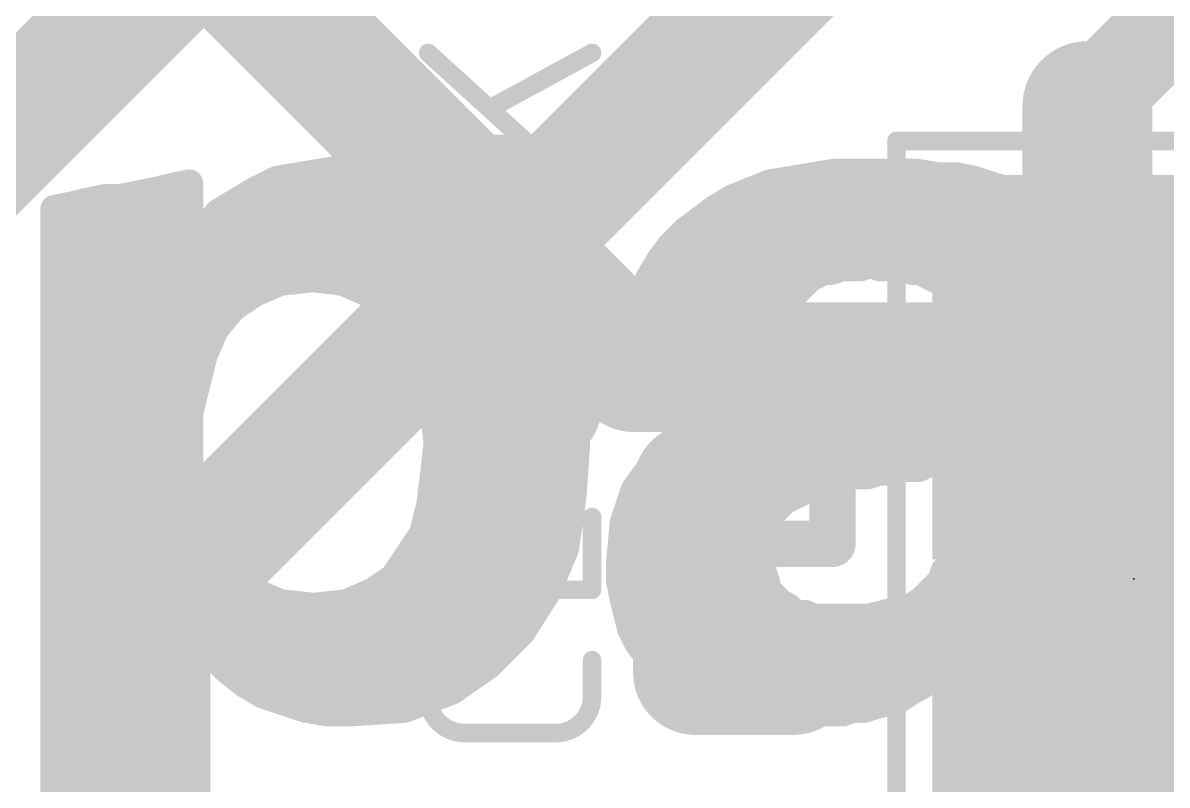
# Model space of a CAD drawing. Extents: x -28.7 to 57.9, y -15.3 to 34.1.
# Drawn here: x 9.885 to 13.02, y 9.646 to 11.734 of the extents above; entities that cross this region are included whole.
import ezdxf

# ---------------------------------------------------------------- set-up
doc = ezdxf.new("R2010")
doc.units = 0
for name, color, linetype in [('1', 12, 'CONTINUOUS'), ('16', 53, 'CONTINUOUS'), ('21', 41, 'CONTINUOUS'), ('24', 53, 'CONTINUOUS'), ('26', 253, 'CONTINUOUS'), ('27', 253, 'CONTINUOUS'), ('30', 253, 'CONTINUOUS'), ('32', 253, 'CONTINUOUS'), ('36', 253, 'CONTINUOUS'), ('40', 132, 'CONTINUOUS'), ('52', 253, 'CONTINUOUS')]:
    doc.layers.add(name, color=color, linetype=linetype)

# ---------------------------------------------------------------- blocks, each defined once
blk = doc.blocks.new('RECT')
blk.add_solid([(-0.5, -0.5), (0.5, -0.5), (-0.5, 0.5), (0.5, 0.5)])

msp = doc.modelspace()

# ---------------------------------------------------------------- linework, layer by layer
at = {"layer": '1'}
for points, const_width in [([(11.5358, 13.1264), (7.62, 9.2106)], 0.3556), ([(10.16, 10.0584), (12.1158, 12.0142)], 0.3556), ([(13.22, 11.9246), (12.8016, 11.5062)], 0.254), ([(12.8016, 11.5062), (12.8016, 3.9116)], 0.3556), ([(10.16, 10.0584), (10.16, 3.81)], 0.3556)]:
    msp.add_lwpolyline(points, dxfattribs=dict(at, const_width=const_width))
for points, const_width in [([(12.8905, 11.5062, 1), (12.7127, 11.5062)], 0.1778), ([(12.7567, 11.5511, 1), (12.8465, 11.4613)], 0.127), ([(10.2489, 10.0584, 1), (10.0711, 10.0584)], 0.1778), ([(10.0971, 10.1213, 1), (10.2229, 9.9955)], 0.1778)]:
    msp.add_lwpolyline(points, format="xyb", dxfattribs=dict(at, const_width=const_width))
at = {"layer": '16', "const_width": 0.3556}
for points in [[(11.5612, 10.7908), (9.144, 13.208)], [(11.5612, 10.7908), (12.9286, 10.7908)], [(12.9286, 10.7908), (14.3256, 10.7908)]]:
    msp.add_lwpolyline(points, dxfattribs=at)
at = {"layer": '16', "const_width": 0.1778}
for points in [[(11.5612, 10.8797, 1), (11.5612, 10.7019)], [(11.4983, 10.7279, 1), (11.6241, 10.8537)], [(12.9286, 10.8797, 1), (12.9286, 10.7019)], [(12.9286, 10.7019, 1), (12.9286, 10.8797)]]:
    msp.add_lwpolyline(points, format="xyb", dxfattribs=at)
at = {"layer": '21', "const_width": 0.0762}
for points in [[(10.581, 11.3044), (10.761, 11.3344)], [(10.761, 11.3344), (10.921, 11.3144)], [(10.921, 11.3144), (11.051, 11.2644)], [(11.931, 11.2944), (12.111, 11.3244)], [(12.111, 11.3244), (12.331, 11.3244)], [(12.331, 11.3244), (12.391, 11.3144)], [(12.391, 11.3144), (12.441, 11.3144)], [(12.441, 11.3144), (12.491, 11.3044)], [(10.251, 11.2744), (10.291, 11.2844)], [(10.291, 11.2844), (10.341, 11.2944)], [(10.341, 11.2944), (10.341, 11.1144)], [(10.521, 11.2744), (10.581, 11.3044)], [(11.831, 11.2544), (11.931, 11.2944)], [(12.491, 11.3044), (12.551, 11.2844)], [(12.551, 11.2844), (12.591, 11.2744)], [(10.061, 11.2444), (10.111, 11.2544)], [(10.111, 11.2544), (10.151, 11.2544)], [(10.151, 11.2544), (10.251, 11.2744)], [(10.2638, 11.2776), (10.341, 11.2776)], [(10.421, 11.2144), (10.521, 11.2744)], [(10.5274, 11.2776), (11.0167, 11.2776)], [(11.051, 11.2644), (11.161, 11.1944)], [(11.781, 11.2244), (11.831, 11.2544)], [(11.889, 11.2776), (12.5782, 11.2776)], [(12.591, 11.2744), (12.641, 11.2544)], [(12.641, 11.2544), (12.681, 11.2344)], [(9.971, 11.2244), (10.021, 11.2344)], [(9.971, 9.3844), (9.971, 11.2244)], [(10.021, 11.2344), (10.061, 11.2444)], [(11.701, 11.1644), (11.781, 11.2244)], [(12.681, 11.2344), (12.721, 11.2044)], [(9.971, 11.2014), (10.341, 11.2014)], [(10.341, 11.1144), (10.421, 11.2144)], [(10.4106, 11.2014), (11.15, 11.2014)], [(11.161, 11.1944), (11.251, 11.1044)], [(11.7503, 11.2014), (12.724, 11.2014)], [(12.721, 11.2044), (12.791, 11.1344)], [(11.661, 11.1244), (11.701, 11.1644)], [(9.971, 11.1252), (10.341, 11.1252)], [(10.3496, 11.1252), (11.2302, 11.1252)], [(11.631, 11.0844), (11.661, 11.1244)], [(11.6618, 11.1252), (12.7947, 11.1252)], [(12.791, 11.1344), (12.811, 11.0844)], [(11.251, 11.1044), (11.321, 10.9844)], [(11.601, 11.0344), (11.631, 11.0844)], [(12.131, 11.0644), (12.101, 11.0544)], [(12.181, 11.0644), (12.131, 11.0644)], [(12.211, 11.0744), (12.181, 11.0644)], [(12.231, 11.0644), (12.211, 11.0744)], [(12.301, 11.0644), (12.231, 11.0644)], [(12.321, 11.0544), (12.301, 11.0644)], [(12.811, 11.0844), (12.831, 11.0444)], [(9.971, 11.049), (11.2833, 11.049)], [(10.681, 11.0344), (10.591, 11.0244)], [(10.761, 11.0244), (10.681, 11.0344)], [(11.581, 10.9744), (11.601, 11.0344)], [(11.6098, 11.049), (12.0702, 11.049)], [(12.041, 11.0344), (11.981, 10.9744)], [(12.081, 11.0544), (12.041, 11.0344)], [(12.101, 11.0544), (12.081, 11.0544)], [(12.341, 11.0544), (12.321, 11.0544)], [(12.401, 11.0244), (12.341, 11.0544)], [(12.3518, 11.049), (12.8287, 11.049)], [(12.831, 11.0444), (12.851, 10.9244)], [(10.591, 11.0244), (10.521, 10.9944)], [(10.831, 10.9944), (10.761, 11.0244)], [(12.431, 10.9944), (12.401, 11.0244)], [(9.971, 10.9728), (10.4886, 10.9728)], [(10.521, 10.9944), (10.461, 10.9544)], [(10.891, 10.9544), (10.831, 10.9944)], [(10.8634, 10.9728), (11.3255, 10.9728)], [(11.321, 10.9844), (11.371, 10.8544)], [(11.571, 10.9244), (11.581, 10.9744)], [(11.5807, 10.9728), (11.9802, 10.9728)], [(11.981, 10.9744), (11.961, 10.9344)], [(12.451, 10.9544), (12.431, 10.9944)], [(12.4418, 10.9728), (12.8429, 10.9728)], [(10.461, 10.9544), (10.411, 10.8944)], [(10.941, 10.8944), (10.891, 10.9544)], [(12.451, 10.9344), (12.451, 10.9544)], [(11.561, 10.8544), (11.571, 10.9244)], [(11.961, 10.9044), (11.951, 10.8844)], [(11.961, 10.9344), (11.961, 10.9044)], [(12.461, 10.9044), (12.451, 10.9344)], [(12.461, 10.8744), (12.461, 10.9044)], [(12.851, 10.9244), (12.851, 10.0244)], [(9.971, 10.8966), (10.4128, 10.8966)], [(10.411, 10.8944), (10.381, 10.8244)], [(10.9392, 10.8966), (11.3548, 10.8966)], [(10.971, 10.8244), (10.941, 10.8944)], [(11.567, 10.8966), (11.9571, 10.8966)], [(11.951, 10.8844), (11.951, 10.8544)], [(12.451, 10.8244), (12.461, 10.8744)], [(12.461, 10.8966), (12.851, 10.8966)], [(11.371, 10.8544), (11.401, 10.7144)], [(11.951, 10.8544), (11.561, 10.8544)], [(9.971, 10.8204), (10.38, 10.8204)], [(10.381, 10.8244), (10.341, 10.6644)], [(11.001, 10.7444), (10.971, 10.8244)], [(10.9725, 10.8204), (11.3783, 10.8204)], [(12.421, 10.7844), (12.451, 10.8244)], [(12.448, 10.8204), (12.851, 10.8204)], [(12.381, 10.7544), (12.421, 10.7844)], [(12.321, 10.7344), (12.381, 10.7544)], [(9.971, 10.7442), (10.361, 10.7442)], [(11.021, 10.5844), (11.001, 10.7444)], [(11.001, 10.7442), (11.3946, 10.7442)], [(12.171, 10.7144), (12.251, 10.7244)], [(12.251, 10.7244), (12.321, 10.7344)], [(12.251, 10.7244), (12.291, 10.5144)], [(12.291, 10.5144), (12.251, 10.7244)], [(12.3504, 10.7442), (12.851, 10.7442)], [(11.401, 10.7144), (11.401, 10.5744)], [(11.911, 10.6744), (11.991, 10.6844)], [(11.991, 10.6844), (12.081, 10.7044)], [(12.071, 10.4744), (11.991, 10.6844)], [(11.991, 10.6844), (12.071, 10.4744)], [(12.081, 10.7044), (12.171, 10.7144)], [(9.971, 10.668), (10.3419, 10.668)], [(10.341, 10.6644), (10.341, 10.4944)], [(11.0106, 10.668), (11.401, 10.668)], [(11.741, 10.6244), (11.821, 10.6544)], [(11.821, 10.6544), (11.911, 10.6744)], [(11.8822, 10.668), (11.9972, 10.668)], [(11.9973, 10.668), (12.2617, 10.668)], [(12.2617, 10.668), (12.851, 10.668)], [(11.671, 10.5844), (11.741, 10.6244)], [(9.971, 10.5918), (10.341, 10.5918)], [(11.0201, 10.5918), (11.401, 10.5918)], [(11.684, 10.5918), (12.0263, 10.5918)], [(12.0263, 10.5918), (12.2763, 10.5918)], [(12.2763, 10.5918), (12.851, 10.5918)], [(11.011, 10.4944), (11.021, 10.5844)], [(11.021, 10.5844), (11.401, 10.5744)], [(11.401, 10.5744), (11.021, 10.5844)], [(11.401, 10.5744), (11.391, 10.4344)], [(11.611, 10.5244), (11.671, 10.5844)], [(12.441, 10.5644), (12.431, 10.5544)], [(12.461, 10.5744), (12.441, 10.5644)], [(12.461, 10.3844), (12.461, 10.5744)], [(12.381, 10.5344), (12.341, 10.5144)], [(12.401, 10.5344), (12.381, 10.5344)], [(12.411, 10.5444), (12.401, 10.5344)], [(12.431, 10.5544), (12.411, 10.5444)], [(9.971, 10.5156), (10.341, 10.5156)], [(11.0134, 10.5156), (11.3968, 10.5156)], [(11.561, 10.4544), (11.611, 10.5244)], [(11.6047, 10.5156), (12.0553, 10.5156)], [(12.0553, 10.5156), (12.2908, 10.5156)], [(12.231, 10.5044), (12.201, 10.4944)], [(12.271, 10.5044), (12.231, 10.5044)], [(12.291, 10.5144), (12.271, 10.5044)], [(12.2908, 10.5156), (12.3434, 10.5156)], [(12.341, 10.5144), (12.291, 10.5144)], [(12.461, 10.5156), (12.851, 10.5156)], [(10.341, 10.4944), (10.381, 10.3344)], [(11.001, 10.4144), (11.011, 10.4944)], [(12.071, 10.4744), (11.971, 10.4244)], [(12.091, 10.4744), (12.071, 10.4744)], [(12.111, 10.4844), (12.091, 10.4744)], [(12.131, 10.4844), (12.111, 10.4844)], [(12.161, 10.4944), (12.131, 10.4844)], [(12.201, 10.4944), (12.161, 10.4944)], [(9.971, 10.4394), (10.3548, 10.4394)], [(11.0041, 10.4394), (11.3914, 10.4394)], [(11.391, 10.4344), (11.371, 10.2944)], [(11.531, 10.3644), (11.561, 10.4544)], [(11.556, 10.4394), (12.001, 10.4394)], [(12.461, 10.4394), (12.851, 10.4394)], [(10.981, 10.3344), (11.001, 10.4144)], [(11.971, 10.4244), (11.931, 10.3844)], [(11.931, 10.3844), (11.911, 10.3444)], [(12.451, 10.3644), (12.461, 10.3844)], [(9.971, 10.3632), (10.3738, 10.3632)], [(10.9882, 10.3632), (11.3808, 10.3632)], [(11.521, 10.2544), (11.531, 10.3644)], [(11.5309, 10.3632), (11.9204, 10.3632)], [(11.911, 10.3444), (11.911, 10.3044)], [(12.451, 10.3344), (12.451, 10.3644)], [(12.451, 10.3632), (12.851, 10.3632)], [(10.381, 10.3344), (10.461, 10.2144)], [(10.901, 10.2144), (10.981, 10.3344)], [(11.321, 10.1744), (10.981, 10.3344)], [(10.981, 10.3344), (11.321, 10.1744)], [(12.441, 10.3144), (12.451, 10.3344)], [(12.441, 10.2844), (12.441, 10.3144)], [(9.971, 10.287), (10.4126, 10.287)], [(10.9494, 10.287), (11.0817, 10.287)], [(11.0817, 10.287), (11.3679, 10.287)], [(11.371, 10.2944), (11.321, 10.1744)], [(11.524, 10.287), (11.9052, 10.287)], [(11.911, 10.3044), (11.901, 10.2744)], [(12.431, 10.2544), (12.441, 10.2844)], [(12.441, 10.287), (12.851, 10.287)], [(11.521, 10.2044), (11.521, 10.2544)], [(11.901, 10.2744), (11.911, 10.2544)], [(11.911, 10.2544), (11.911, 10.2344)], [(12.411, 10.2344), (12.431, 10.2544)], [(10.461, 10.2144), (10.521, 10.1744)], [(10.841, 10.1744), (10.901, 10.2144)], [(11.911, 10.2344), (11.921, 10.2044)], [(12.401, 10.2044), (12.411, 10.2344)], [(9.971, 10.2108), (10.4664, 10.2108)], [(10.8956, 10.2108), (11.2437, 10.2108)], [(11.2437, 10.2108), (11.3362, 10.2108)], [(11.521, 10.2108), (11.9189, 10.2108)], [(11.531, 10.1544), (11.521, 10.2044)], [(11.921, 10.2044), (11.921, 10.1944)], [(11.921, 10.1944), (11.931, 10.1744)], [(12.351, 10.1544), (12.401, 10.2044)], [(12.4031, 10.2108), (12.851, 10.2108)], [(10.521, 10.1744), (10.591, 10.1444)], [(10.771, 10.1444), (10.841, 10.1744)], [(11.321, 10.1744), (11.251, 10.0644)], [(11.551, 10.0744), (11.531, 10.1544)], [(11.931, 10.1744), (11.961, 10.1444)], [(12.321, 10.1344), (12.351, 10.1544)], [(9.971, 10.1346), (10.6792, 10.1346)], [(10.591, 10.1444), (10.681, 10.1344)], [(10.681, 10.1344), (10.771, 10.1444)], [(10.6828, 10.1346), (11.2957, 10.1346)], [(11.5359, 10.1346), (11.9806, 10.1346)], [(11.961, 10.1444), (11.981, 10.1344)], [(11.981, 10.1344), (11.991, 10.1244)], [(11.991, 10.1244), (12.011, 10.1144)], [(12.201, 10.1044), (12.321, 10.1344)], [(12.3213, 10.1346), (12.851, 10.1346)], [(12.011, 10.1144), (12.031, 10.1144)], [(12.031, 10.1144), (12.051, 10.1044)], [(12.051, 10.1044), (12.201, 10.1044)], [(9.971, 10.0584), (11.245, 10.0584)], [(11.251, 10.0644), (11.161, 9.9744)], [(11.571, 10.0344), (11.551, 10.0744)], [(11.559, 10.0584), (12.851, 10.0584)], [(10.401, 10.0044), (10.361, 10.0544)], [(10.361, 10.0544), (10.361, 9.0344)], [(11.601, 9.9944), (11.571, 10.0344)], [(10.441, 9.9644), (10.401, 10.0044)], [(11.661, 9.9344), (11.601, 9.9944)], [(12.451, 9.9944), (12.431, 9.9644)], [(12.471, 10.0144), (12.451, 9.9944)], [(12.471, 9.9944), (12.471, 10.0144)], [(12.481, 9.9844), (12.471, 9.9944)], [(12.851, 10.0244), (12.861, 10.0044)], [(12.861, 10.0044), (12.861, 9.9644)], [(9.971, 9.9822), (10.361, 9.9822)], [(10.4232, 9.9822), (11.1688, 9.9822)], [(10.491, 9.9244), (10.441, 9.9644)], [(11.161, 9.9744), (11.061, 9.9044)], [(11.6132, 9.9822), (12.4429, 9.9822)], [(12.431, 9.9644), (12.401, 9.9444)], [(12.481, 9.9244), (12.481, 9.9844)], [(12.481, 9.9822), (12.861, 9.9822)], [(12.861, 9.9644), (12.871, 9.9444)], [(11.691, 9.9144), (11.661, 9.9344)], [(12.371, 9.9344), (12.341, 9.9144)], [(12.401, 9.9444), (12.371, 9.9344)], [(12.871, 9.9444), (12.871, 9.9344)], [(12.871, 9.9344), (12.881, 9.9144)], [(9.971, 9.906), (10.361, 9.906)], [(10.541, 9.8944), (10.491, 9.9244)], [(10.5217, 9.906), (11.0633, 9.906)], [(11.061, 9.9044), (10.931, 9.8544)], [(11.771, 9.8744), (11.691, 9.9144)], [(11.7078, 9.906), (12.3242, 9.906)], [(12.321, 9.9044), (12.291, 9.8844)], [(12.341, 9.9144), (12.321, 9.9044)], [(12.491, 9.9144), (12.481, 9.9244)], [(12.491, 9.9044), (12.491, 9.9144)], [(12.491, 9.906), (12.881, 9.906)], [(12.501, 9.8944), (12.491, 9.9044)], [(12.881, 9.9144), (12.881, 9.9044)], [(12.881, 9.9044), (12.891, 9.8844)], [(10.661, 9.8544), (10.541, 9.8944)], [(11.811, 9.8644), (11.771, 9.8744)], [(12.261, 9.8744), (12.221, 9.8644)], [(12.291, 9.8844), (12.261, 9.8744)], [(12.501, 9.8744), (12.501, 9.8944)], [(12.891, 9.8744), (12.501, 9.8744)], [(12.891, 9.8844), (12.891, 9.8744)], [(10.721, 9.8444), (10.661, 9.8544)], [(10.781, 9.8444), (10.721, 9.8444)], [(10.931, 9.8544), (10.781, 9.8444)], [(11.851, 9.8444), (11.811, 9.8644)], [(11.901, 9.8444), (11.851, 9.8444)], [(11.951, 9.8344), (11.901, 9.8444)], [(12.061, 9.8444), (12.031, 9.8344)], [(12.131, 9.8444), (12.061, 9.8444)], [(12.161, 9.8544), (12.131, 9.8444)], [(12.191, 9.8544), (12.161, 9.8544)], [(12.221, 9.8644), (12.191, 9.8544)], [(9.971, 9.8298), (10.361, 9.8298)], [(12.031, 9.8344), (11.951, 9.8344)], [(9.971, 9.7536), (10.361, 9.7536)], [(9.971, 9.6774), (10.361, 9.6774)]]:
    msp.add_lwpolyline(points, dxfattribs=at)
at = {"layer": '21', "const_width": 0.0381}
for points in [[(10.7634, 11.3533, 1), (10.7586, 11.3155)], [(10.7641, 11.3156, 1), (10.7579, 11.3532)], [(10.9278, 11.3322, 1), (10.9142, 11.2966)], [(10.9186, 11.2955, 1), (10.9234, 11.3333)], [(12.111, 11.3435, 1), (12.111, 11.3054)], [(12.1141, 11.3056, 1), (12.1079, 11.3432)], [(12.3341, 11.3432, 1), (12.3279, 11.3056)], [(12.331, 11.3054, 1), (12.331, 11.3435)], [(12.391, 11.3335, 1), (12.391, 11.2954)], [(12.3879, 11.2956, 1), (12.3941, 11.3332)], [(12.4447, 11.3331, 1), (12.4373, 11.2957)], [(12.441, 11.2954, 1), (12.441, 11.3335)], [(10.2873, 11.3031, 1), (10.2947, 11.2657)], [(10.2956, 11.2659, 1), (10.2864, 11.3029)], [(10.3601, 11.2944, 1), (10.322, 11.2944)], [(10.3447, 11.2757, 1), (10.3373, 11.3131)], [(10.5779, 11.3232, 1), (10.5841, 11.2856)], [(10.5895, 11.2874, 1), (10.5725, 11.3214)], [(11.9279, 11.3132, 1), (11.9341, 11.2756)], [(11.9381, 11.2767, 1), (11.9239, 11.3121)], [(12.497, 11.3225, 1), (12.485, 11.2863)], [(12.4873, 11.2857, 1), (12.4947, 11.3231)], [(12.5556, 11.3029, 1), (12.5464, 11.2659)], [(12.545, 11.2663, 1), (12.557, 11.3025)], [(10.111, 11.2735, 1), (10.111, 11.2354)], [(10.1147, 11.2357, 1), (10.1073, 11.2731)], [(10.1473, 11.2731, 1), (10.1547, 11.2357)], [(10.151, 11.2354, 1), (10.151, 11.2735)], [(10.2464, 11.2929, 1), (10.2556, 11.2559)], [(10.2638, 11.2967, 1), (10.2638, 11.2586)], [(10.2547, 11.2557, 1), (10.2473, 11.2931)], [(10.341, 11.2586, 1), (10.341, 11.2967)], [(10.5125, 11.2914, 1), (10.5295, 11.2574)], [(10.5274, 11.2967, 1), (10.5274, 11.2586)], [(10.5308, 11.2581, 1), (10.5112, 11.2907)], [(11.0167, 11.2586, 1), (11.0167, 11.2967)], [(11.0612, 11.2805, 1), (11.0408, 11.2483)], [(11.0442, 11.2466, 1), (11.0578, 11.2822)], [(11.8239, 11.2721, 1), (11.8381, 11.2367)], [(11.8408, 11.2381, 1), (11.8212, 11.2707)], [(11.889, 11.2967, 1), (11.889, 11.2586)], [(12.5981, 11.2921, 1), (12.5839, 11.2567)], [(12.5782, 11.2586, 1), (12.5782, 11.2967)], [(12.5864, 11.2559, 1), (12.5956, 11.2929)], [(12.6495, 11.2714, 1), (12.6325, 11.2374)], [(12.6339, 11.2367, 1), (12.6481, 11.2721)], [(9.9901, 11.2244, 1), (9.952, 11.2244)], [(9.9673, 11.2431, 1), (9.9747, 11.2057)], [(10.0164, 11.2529, 1), (10.0256, 11.2159)], [(10.0247, 11.2157, 1), (10.0173, 11.2531)], [(10.0573, 11.2631, 1), (10.0647, 11.2257)], [(10.0656, 11.2259, 1), (10.0564, 11.2629)], [(11.7712, 11.2407, 1), (11.7908, 11.2081)], [(11.7924, 11.2092, 1), (11.7696, 11.2396)], [(12.6924, 11.2496, 1), (12.6696, 11.2192)], [(12.6725, 11.2174, 1), (12.6895, 11.2514)], [(9.971, 11.2205, 1), (9.971, 11.1824)], [(10.341, 11.1824, 1), (10.341, 11.2205)], [(10.4106, 11.2205, 1), (10.4106, 11.1824)], [(10.4112, 11.2307, 1), (10.4308, 11.1981)], [(10.4359, 11.2025, 1), (10.4061, 11.2263)], [(11.1745, 11.2079, 1), (11.1475, 11.1809)], [(11.15, 11.1824, 1), (11.15, 11.2205)], [(11.1508, 11.1783, 1), (11.1712, 11.2105)], [(11.7503, 11.2205, 1), (11.7503, 11.1824)], [(12.7345, 11.2179, 1), (12.7075, 11.1909)], [(12.7096, 11.1892, 1), (12.7324, 11.2196)], [(12.724, 11.1824, 1), (12.724, 11.2205)], [(11.6896, 11.1796, 1), (11.7124, 11.1492)], [(11.7145, 11.1509, 1), (11.6875, 11.1779)], [(9.971, 11.1443, 1), (9.971, 11.1062)], [(10.3496, 11.1443, 1), (10.3496, 11.1062)], [(10.341, 11.1062, 1), (10.341, 11.1443)], [(11.2302, 11.1062, 1), (11.2302, 11.1443)], [(11.6618, 11.1443, 1), (11.6618, 11.1062)], [(11.6762, 11.113, 1), (11.6458, 11.1358)], [(12.8087, 11.1415, 1), (12.7733, 11.1273)], [(12.7775, 11.1209, 1), (12.8045, 11.1479)], [(12.7947, 11.1062, 1), (12.7947, 11.1443)], [(10.3261, 11.1263, 1), (10.3559, 11.1025)], [(10.322, 11.1144, 1), (10.3601, 11.1144)], [(11.2675, 11.114, 1), (11.2345, 11.0948)], [(11.2375, 11.0909, 1), (11.2645, 11.1179)], [(11.6475, 11.1379, 1), (11.6745, 11.1109)], [(11.6158, 11.0958, 1), (11.6462, 11.073)], [(11.6473, 11.0746, 1), (11.6147, 11.0942)], [(12.131, 11.0835, 1), (12.131, 11.0454)], [(12.137, 11.0463, 1), (12.125, 11.0825)], [(12.175, 11.0825, 1), (12.187, 11.0463)], [(12.181, 11.0454, 1), (12.181, 11.0835)], [(12.2195, 11.0914, 1), (12.2025, 11.0574)], [(12.217, 11.0563, 1), (12.205, 11.0925)], [(12.231, 11.0835, 1), (12.231, 11.0454)], [(12.2225, 11.0474, 1), (12.2395, 11.0814)], [(12.3095, 11.0814, 1), (12.2925, 11.0474)], [(12.301, 11.0454, 1), (12.301, 11.0835)], [(12.828, 11.0929, 1), (12.794, 11.0759)], [(12.7933, 11.0773, 1), (12.8287, 11.0915)], [(9.971, 11.0681, 1), (9.971, 11.03)], [(10.6834, 11.0533, 1), (10.6786, 11.0155)], [(10.6831, 11.0155, 1), (10.6789, 11.0533)], [(11.2833, 11.03, 1), (11.2833, 11.0681)], [(11.6191, 11.0284, 1), (11.5829, 11.0404)], [(11.6098, 11.0681, 1), (11.6098, 11.03)], [(12.0325, 11.0514, 1), (12.0495, 11.0174)], [(12.0545, 11.0209, 1), (12.0275, 11.0479)], [(12.081, 11.0735, 1), (12.081, 11.0354)], [(12.0702, 11.03, 1), (12.0702, 11.0681)], [(12.0895, 11.0374, 1), (12.0725, 11.0714)], [(12.095, 11.0725, 1), (12.107, 11.0363)], [(12.101, 11.0354, 1), (12.101, 11.0735)], [(12.321, 11.0735, 1), (12.321, 11.0354)], [(12.3125, 11.0374, 1), (12.3295, 11.0714)], [(12.3495, 11.0714, 1), (12.3325, 11.0374)], [(12.3518, 11.0681, 1), (12.3518, 11.03)], [(12.341, 11.0354, 1), (12.341, 11.0735)], [(12.8498, 11.0475, 1), (12.8122, 11.0413)], [(12.814, 11.0359, 1), (12.848, 11.0529)], [(12.8287, 11.03, 1), (12.8287, 11.0681)], [(10.5889, 11.0433, 1), (10.5931, 11.0055)], [(10.5985, 11.0069, 1), (10.5835, 11.0419)], [(10.7685, 11.0419, 1), (10.7535, 11.0069)], [(10.7586, 11.0055, 1), (10.7634, 11.0433)], [(11.5847, 11.0442, 1), (11.6173, 11.0246)], [(12.4145, 11.0379, 1), (12.3875, 11.0109)], [(12.3925, 11.0074, 1), (12.4095, 11.0414)], [(9.971, 10.9919, 1), (9.971, 10.9538)], [(10.4886, 10.9538, 1), (10.4886, 10.9919)], [(10.5135, 11.0119, 1), (10.5285, 10.9769)], [(10.5316, 10.9785, 1), (10.5104, 11.0103)], [(10.8416, 11.0103, 1), (10.8204, 10.9785)], [(10.8235, 10.9769, 1), (10.8385, 11.0119)], [(10.8634, 10.9919, 1), (10.8634, 10.9538)], [(11.3388, 10.9912, 1), (11.3032, 10.9776)], [(11.3045, 10.9748, 1), (11.3375, 10.994)], [(11.3255, 10.9538, 1), (11.3255, 10.9919)], [(11.5807, 10.9919, 1), (11.5807, 10.9538)], [(11.5997, 10.9707, 1), (11.5623, 10.9781)], [(11.9675, 10.9879, 1), (11.9945, 10.9609)], [(11.998, 10.9659, 1), (11.964, 10.9829)], [(11.9802, 10.9538, 1), (11.9802, 10.9919)], [(12.448, 11.0029, 1), (12.414, 10.9859)], [(12.4175, 10.9809, 1), (12.4445, 11.0079)], [(12.4418, 10.9919, 1), (12.4418, 10.9538)], [(12.8429, 10.9538, 1), (12.8429, 10.9919)], [(10.4504, 10.9703, 1), (10.4716, 10.9385)], [(10.4756, 10.9422, 1), (10.4464, 10.9666)], [(10.9056, 10.9666, 1), (10.8764, 10.9422)], [(10.8804, 10.9385, 1), (10.9016, 10.9703)], [(11.5629, 10.9804, 1), (11.5991, 10.9684)], [(12.4701, 10.9544, 1), (12.432, 10.9544)], [(12.434, 10.9459, 1), (12.468, 10.9629)], [(11.5523, 10.9281, 1), (11.5897, 10.9207)], [(11.5899, 10.9217, 1), (11.5521, 10.9271)], [(11.944, 10.9429, 1), (11.978, 10.9259)], [(11.9801, 10.9344, 1), (11.942, 10.9344)], [(11.978, 10.8959, 1), (11.944, 10.9129)], [(12.4691, 10.9404, 1), (12.4329, 10.9284)], [(12.432, 10.9344, 1), (12.4701, 10.9344)], [(12.4801, 10.9044, 1), (12.442, 10.9044)], [(12.8701, 10.9244, 1), (12.832, 10.9244)], [(12.8322, 10.9213, 1), (12.8698, 10.9275)], [(9.971, 10.9157, 1), (9.971, 10.8776)], [(10.3964, 10.9066, 1), (10.4256, 10.8822)], [(10.4285, 10.8869, 1), (10.3935, 10.9019)], [(10.4128, 10.8776, 1), (10.4128, 10.9157)], [(10.9392, 10.9157, 1), (10.9392, 10.8776)], [(10.9585, 10.9019, 1), (10.9235, 10.8869)], [(10.9264, 10.8822, 1), (10.9556, 10.9066)], [(11.3548, 10.8776, 1), (11.3548, 10.9157)], [(11.567, 10.9157, 1), (11.567, 10.8776)], [(11.934, 10.8929, 1), (11.968, 10.8759)], [(11.9701, 10.8844, 1), (11.932, 10.8844)], [(11.942, 10.9044, 1), (11.9801, 10.9044)], [(11.9571, 10.8776, 1), (11.9571, 10.9157)], [(12.461, 10.9157, 1), (12.461, 10.8776)], [(12.4797, 10.8707, 1), (12.4423, 10.8781)], [(12.4429, 10.8984, 1), (12.4791, 10.9104)], [(12.851, 10.8776, 1), (12.851, 10.9157)], [(11.3896, 10.8584, 1), (11.3524, 10.8504)], [(11.3532, 10.8476, 1), (11.3888, 10.8612)], [(11.561, 10.8735, 1), (11.561, 10.8354)], [(11.951, 10.8354, 1), (11.951, 10.8735)], [(12.442, 10.8744, 1), (12.4801, 10.8744)], [(9.971, 10.8395, 1), (9.971, 10.8014)], [(10.3635, 10.8319, 1), (10.3985, 10.8169)], [(10.3995, 10.8198, 1), (10.3625, 10.829)], [(10.38, 10.8014, 1), (10.38, 10.8395)], [(10.9888, 10.8311, 1), (10.9532, 10.8177)], [(10.9725, 10.8395, 1), (10.9725, 10.8014)], [(10.9535, 10.8169, 1), (10.9885, 10.8319)], [(11.3783, 10.8014, 1), (11.3783, 10.8395)], [(11.5421, 10.8571, 1), (11.5799, 10.8517)], [(11.932, 10.8544, 1), (11.9701, 10.8544)], [(12.448, 10.8395, 1), (12.448, 10.8014)], [(12.4662, 10.813, 1), (12.4358, 10.8358)], [(12.851, 10.8014, 1), (12.851, 10.8395)], [(12.4324, 10.7692, 1), (12.4096, 10.7996)], [(12.4323, 10.8281, 1), (12.4697, 10.8207)], [(12.3696, 10.7696, 1), (12.3924, 10.7392)], [(12.387, 10.7363, 1), (12.375, 10.7725)], [(12.4058, 10.7958, 1), (12.4362, 10.773)], [(9.971, 10.7633, 1), (9.971, 10.7252)], [(10.361, 10.7252, 1), (10.361, 10.7633)], [(11.0199, 10.7468, 1), (10.9821, 10.742)], [(11.001, 10.7633, 1), (11.001, 10.7252)], [(10.9832, 10.7377, 1), (11.0188, 10.7511)], [(11.3946, 10.7252, 1), (11.3946, 10.7633)], [(12.2697, 10.728, 1), (12.2323, 10.7208)], [(12.2697, 10.728, 1), (12.2323, 10.7208)], [(12.2483, 10.7433, 1), (12.2537, 10.7055)], [(12.2534, 10.7055, 1), (12.2486, 10.7433)], [(12.315, 10.7525, 1), (12.327, 10.7163)], [(12.3237, 10.7155, 1), (12.3183, 10.7533)], [(12.3504, 10.7633, 1), (12.3504, 10.7252)], [(12.851, 10.7252, 1), (12.851, 10.7633)], [(11.42, 10.7144, 1), (11.3819, 10.7144)], [(11.3824, 10.7104, 1), (11.4196, 10.7184)], [(12.0088, 10.6912, 1), (11.9732, 10.6776)], [(12.0088, 10.6912, 1), (11.9732, 10.6776)], [(11.9934, 10.6655, 1), (11.9886, 10.7033)], [(12.0789, 10.7233, 1), (12.0831, 10.6855)], [(12.0851, 10.6858, 1), (12.0769, 10.723)], [(12.1686, 10.7333, 1), (12.1734, 10.6955)], [(12.1731, 10.6955, 1), (12.1689, 10.7333)], [(9.971, 10.6871, 1), (9.971, 10.649)], [(10.3601, 10.6644, 1), (10.322, 10.6644)], [(10.3419, 10.649, 1), (10.3419, 10.6871)], [(11.0106, 10.6871, 1), (11.0106, 10.649)], [(11.401, 10.649, 1), (11.401, 10.6871)], [(11.8169, 10.673, 1), (11.8251, 10.6358)], [(11.8277, 10.6366, 1), (11.8143, 10.6722)], [(11.8822, 10.6871, 1), (11.8822, 10.649)], [(11.9086, 10.6933, 1), (11.9134, 10.6555)], [(11.9151, 10.6558, 1), (11.9069, 10.693)], [(11.9869, 10.703, 1), (11.9951, 10.6658)], [(11.9973, 10.6871, 1), (11.9973, 10.649)], [(11.9972, 10.649, 1), (11.9972, 10.6871)], [(12.2617, 10.6871, 1), (12.2617, 10.649)], [(12.2617, 10.649, 1), (12.2617, 10.6871)], [(12.851, 10.649, 1), (12.851, 10.6871)], [(10.3225, 10.669, 1), (10.3595, 10.6598)], [(11.7343, 10.6422, 1), (11.7477, 10.6066)], [(11.7505, 10.6079, 1), (11.7315, 10.6409)], [(9.971, 10.6109, 1), (9.971, 10.5728)], [(10.341, 10.5728, 1), (10.341, 10.6109)], [(11.0201, 10.6109, 1), (11.0201, 10.5728)], [(11.401, 10.5728, 1), (11.401, 10.6109)], [(11.684, 10.6109, 1), (11.684, 10.5728)], [(12.0263, 10.6109, 1), (12.0263, 10.5728)], [(12.0263, 10.5728, 1), (12.0263, 10.6109)], [(12.2763, 10.6109, 1), (12.2763, 10.5728)], [(12.2763, 10.5728, 1), (12.2763, 10.6109)], [(12.851, 10.5728, 1), (12.851, 10.6109)], [(11.0215, 10.6034, 1), (11.0205, 10.5654)], [(11.0215, 10.6034, 1), (11.0205, 10.5654)], [(11.0399, 10.5823, 1), (11.0021, 10.5865)], [(11.0021, 10.582, 1), (11.0399, 10.5868)], [(11.42, 10.573, 1), (11.382, 10.5758)], [(11.4005, 10.5554, 1), (11.4015, 10.5934)], [(11.4005, 10.5554, 1), (11.4015, 10.5934)], [(11.6615, 10.6009, 1), (11.6805, 10.5679)], [(11.6845, 10.5709, 1), (11.6575, 10.5979)], [(12.4325, 10.5814, 1), (12.4495, 10.5474)], [(12.4545, 10.5509, 1), (12.4275, 10.5779)], [(12.4801, 10.5744, 1), (12.442, 10.5744)], [(12.4695, 10.5574, 1), (12.4525, 10.5914)], [(11.3819, 10.5744, 1), (11.42, 10.5744)], [(12.381, 10.5534, 1), (12.381, 10.5153)], [(12.3895, 10.5174, 1), (12.3725, 10.5514)], [(12.3875, 10.5479, 1), (12.4145, 10.5209)], [(12.4025, 10.5614, 1), (12.4195, 10.5274)], [(12.4245, 10.5309, 1), (12.3975, 10.5579)], [(12.401, 10.5153, 1), (12.401, 10.5534)], [(12.4175, 10.5679, 1), (12.4445, 10.5409)], [(12.4395, 10.5374, 1), (12.4225, 10.5714)], [(9.971, 10.5347, 1), (9.971, 10.4966)], [(10.341, 10.4966, 1), (10.341, 10.5347)], [(11.0134, 10.5347, 1), (11.0134, 10.4966)], [(11.3968, 10.4966, 1), (11.3968, 10.5347)], [(11.6047, 10.5347, 1), (11.6047, 10.4966)], [(11.5975, 10.5379, 1), (11.6245, 10.5109)], [(11.6265, 10.5133, 1), (11.5955, 10.5355)], [(12.0553, 10.5347, 1), (12.0553, 10.4966)], [(12.0553, 10.4966, 1), (12.0553, 10.5347)], [(12.231, 10.5235, 1), (12.231, 10.4854)], [(12.237, 10.4863, 1), (12.225, 10.5225)], [(12.2625, 10.5214, 1), (12.2795, 10.4874)], [(12.271, 10.4854, 1), (12.271, 10.5235)], [(12.2908, 10.5347, 1), (12.2908, 10.4966)], [(12.291, 10.5335, 1), (12.291, 10.4954)], [(12.2723, 10.5108, 1), (12.3097, 10.518)], [(12.2723, 10.5108, 1), (12.3097, 10.518)], [(12.2995, 10.4974, 1), (12.2825, 10.5314)], [(12.2908, 10.4966, 1), (12.2908, 10.5347)], [(12.3325, 10.5314, 1), (12.3495, 10.4974)], [(12.341, 10.4954, 1), (12.341, 10.5335)], [(12.3434, 10.4966, 1), (12.3434, 10.5347)], [(12.461, 10.5347, 1), (12.461, 10.4966)], [(12.851, 10.4966, 1), (12.851, 10.5347)], [(10.3595, 10.499, 1), (10.3225, 10.4898)], [(10.322, 10.4944, 1), (10.3601, 10.4944)], [(10.9921, 10.4965, 1), (11.0299, 10.4923)], [(11.0299, 10.492, 1), (10.9921, 10.4968)], [(12.071, 10.4935, 1), (12.071, 10.4554)], [(12.0795, 10.4574, 1), (12.0625, 10.4914)], [(12.0825, 10.4914, 1), (12.0995, 10.4574)], [(12.091, 10.4554, 1), (12.091, 10.4935)], [(12.111, 10.5035, 1), (12.111, 10.4654)], [(12.1195, 10.4674, 1), (12.1025, 10.5014)], [(12.125, 10.5025, 1), (12.137, 10.4663)], [(12.131, 10.4654, 1), (12.131, 10.5035)], [(12.161, 10.5135, 1), (12.161, 10.4754)], [(12.167, 10.4763, 1), (12.155, 10.5125)], [(12.195, 10.5125, 1), (12.207, 10.4763)], [(12.201, 10.4754, 1), (12.201, 10.5135)], [(9.971, 10.4585, 1), (9.971, 10.4204)], [(10.3548, 10.4204, 1), (10.3548, 10.4585)], [(11.0041, 10.4585, 1), (11.0041, 10.4204)], [(11.4099, 10.4317, 1), (11.3721, 10.4371)], [(11.3914, 10.4204, 1), (11.3914, 10.4585)], [(11.556, 10.4585, 1), (11.556, 10.4204)], [(11.5455, 10.4655, 1), (11.5765, 10.4433)], [(11.5791, 10.4484, 1), (11.5429, 10.4604)], [(12.001, 10.4204, 1), (12.001, 10.4585)], [(12.0532, 10.4676, 1), (12.0888, 10.4812)], [(12.0532, 10.4676, 1), (12.0888, 10.4812)], [(12.461, 10.4585, 1), (12.461, 10.4204)], [(12.851, 10.4204, 1), (12.851, 10.4585)], [(11.0195, 10.4098, 1), (10.9825, 10.419)], [(11.372, 10.4358, 1), (11.41, 10.433)], [(11.9625, 10.4414, 1), (11.9795, 10.4074)], [(11.9845, 10.4109, 1), (11.9575, 10.4379)], [(10.9821, 10.4168, 1), (11.0199, 10.412)], [(11.9175, 10.3979, 1), (11.9445, 10.3709)], [(11.948, 10.3759, 1), (11.914, 10.3929)], [(12.478, 10.3759, 1), (12.444, 10.3929)], [(9.971, 10.3823, 1), (9.971, 10.3442)], [(10.3738, 10.3442, 1), (10.3738, 10.3823)], [(10.9882, 10.3823, 1), (10.9882, 10.3442)], [(11.3808, 10.3442, 1), (11.3808, 10.3823)], [(11.5309, 10.3823, 1), (11.5309, 10.3442)], [(11.5129, 10.3704, 1), (11.5491, 10.3584)], [(11.55, 10.3627, 1), (11.512, 10.3661)], [(11.9301, 10.3444, 1), (11.892, 10.3444)], [(11.9204, 10.3442, 1), (11.9204, 10.3823)], [(12.451, 10.3823, 1), (12.451, 10.3442)], [(12.434, 10.3729, 1), (12.468, 10.3559)], [(12.4701, 10.3644, 1), (12.432, 10.3644)], [(12.442, 10.3844, 1), (12.4801, 10.3844)], [(12.851, 10.3442, 1), (12.851, 10.3823)], [(10.3969, 10.345, 1), (10.3651, 10.3238)], [(10.3625, 10.3298, 1), (10.3995, 10.339)], [(10.9891, 10.3516, 1), (10.9729, 10.3172)], [(10.9891, 10.3516, 1), (10.9729, 10.3172)], [(10.9625, 10.339, 1), (10.9995, 10.3298)], [(10.9969, 10.3238, 1), (10.9651, 10.345)], [(11.894, 10.3529, 1), (11.928, 10.3359)], [(12.4601, 10.3144, 1), (12.422, 10.3144)], [(12.432, 10.3344, 1), (12.4701, 10.3344)], [(12.468, 10.3259, 1), (12.434, 10.3429)], [(9.971, 10.3061, 1), (9.971, 10.268)], [(10.4126, 10.268, 1), (10.4126, 10.3061)], [(10.9494, 10.3061, 1), (10.9494, 10.268)], [(11.0817, 10.3061, 1), (11.0817, 10.268)], [(11.0817, 10.268, 1), (11.0817, 10.3061)], [(11.3521, 10.2971, 1), (11.3899, 10.2917)], [(11.3886, 10.2871, 1), (11.3534, 10.3017)], [(11.3679, 10.268, 1), (11.3679, 10.3061)], [(11.524, 10.3061, 1), (11.524, 10.268)], [(11.892, 10.3044, 1), (11.9301, 10.3044)], [(11.9291, 10.2984, 1), (11.8929, 10.3104)], [(11.9052, 10.268, 1), (11.9052, 10.3061)], [(12.424, 10.3229, 1), (12.458, 10.3059)], [(12.441, 10.3061, 1), (12.441, 10.268)], [(12.4591, 10.2784, 1), (12.4229, 10.2904)], [(12.851, 10.268, 1), (12.851, 10.3061)], [(11.5401, 10.2544, 1), (11.502, 10.2544)], [(11.918, 10.2829, 1), (11.884, 10.2659)], [(11.8829, 10.2804, 1), (11.9191, 10.2684)], [(11.9301, 10.2544, 1), (11.892, 10.2544)], [(12.4445, 10.2409, 1), (12.4175, 10.2679)], [(12.422, 10.2844, 1), (12.4601, 10.2844)], [(10.4716, 10.2303, 1), (10.4504, 10.1985)], [(10.9116, 10.1985, 1), (10.8904, 10.2303)], [(11.502, 10.2561, 1), (11.54, 10.2527)], [(11.9291, 10.2404, 1), (11.8929, 10.2284)], [(11.892, 10.2344, 1), (11.9301, 10.2344)], [(11.894, 10.2459, 1), (11.928, 10.2629)], [(12.3975, 10.2479, 1), (12.4245, 10.2209)], [(12.4291, 10.2284, 1), (12.3929, 10.2404)], [(12.4129, 10.2604, 1), (12.4491, 10.2484)], [(9.971, 10.2299, 1), (9.971, 10.1918)], [(10.4451, 10.2038, 1), (10.4769, 10.225)], [(10.4664, 10.1918, 1), (10.4664, 10.2299)], [(10.8956, 10.2299, 1), (10.8956, 10.1918)], [(10.8851, 10.225, 1), (10.9169, 10.2038)], [(11.2437, 10.2299, 1), (11.2437, 10.1918)], [(11.2437, 10.1918, 1), (11.2437, 10.2299)], [(11.3362, 10.1918, 1), (11.3362, 10.2299)], [(11.521, 10.2299, 1), (11.521, 10.1918)], [(11.5397, 10.2081, 1), (11.5023, 10.2007)], [(11.502, 10.2044, 1), (11.5401, 10.2044)], [(11.9401, 10.2044, 1), (11.902, 10.2044)], [(11.938, 10.2029, 1), (11.904, 10.1859)], [(11.9029, 10.1984, 1), (11.9391, 10.2104)], [(11.9189, 10.1918, 1), (11.9189, 10.2299)], [(12.3829, 10.2104, 1), (12.4191, 10.1984)], [(12.4031, 10.2299, 1), (12.4031, 10.1918)], [(12.4145, 10.1909, 1), (12.3875, 10.2179)], [(12.851, 10.1918, 1), (12.851, 10.2299)], [(10.5285, 10.1919, 1), (10.5135, 10.1569)], [(10.5104, 10.1585, 1), (10.5316, 10.1903)], [(10.8304, 10.1903, 1), (10.8516, 10.1585)], [(10.8485, 10.1569, 1), (10.8335, 10.1919)], [(11.3034, 10.1817, 1), (11.3386, 10.1671)], [(11.3371, 10.1642, 1), (11.3049, 10.1846)], [(11.3129, 10.1572, 1), (11.3291, 10.1916)], [(11.3129, 10.1572, 1), (11.3291, 10.1916)], [(11.5495, 10.159, 1), (11.5125, 10.1498)], [(11.902, 10.1944, 1), (11.9401, 10.1944)], [(11.9445, 10.1879, 1), (11.9175, 10.1609)], [(11.914, 10.1659, 1), (11.948, 10.1829)], [(12.3616, 10.1385, 1), (12.3404, 10.1703)], [(9.971, 10.1537, 1), (9.971, 10.1156)], [(10.5931, 10.1633, 1), (10.5889, 10.1255)], [(10.5835, 10.1269, 1), (10.5985, 10.1619)], [(10.6789, 10.1533, 1), (10.6831, 10.1155)], [(10.6828, 10.1537, 1), (10.6828, 10.1156)], [(10.6789, 10.1155, 1), (10.6831, 10.1533)], [(10.6792, 10.1156, 1), (10.6792, 10.1537)], [(10.7635, 10.1619, 1), (10.7785, 10.1269)], [(10.7731, 10.1255, 1), (10.7689, 10.1633)], [(11.2957, 10.1156, 1), (11.2957, 10.1537)], [(11.5123, 10.1507, 1), (11.5497, 10.1581)], [(11.5359, 10.1537, 1), (11.5359, 10.1156)], [(11.9695, 10.1614, 1), (11.9525, 10.1274)], [(11.9475, 10.1309, 1), (11.9745, 10.1579)], [(11.9945, 10.1479, 1), (11.9675, 10.1209)], [(11.9995, 10.1414, 1), (11.9825, 10.1074)], [(11.9725, 10.1174, 1), (11.9895, 10.1514)], [(11.9806, 10.1156, 1), (11.9806, 10.1537)], [(12.3104, 10.1503, 1), (12.3316, 10.1185)], [(12.3213, 10.1537, 1), (12.3213, 10.1156)], [(12.3256, 10.1159, 1), (12.3164, 10.1529)], [(12.3375, 10.1679, 1), (12.3645, 10.1409)], [(12.851, 10.1156, 1), (12.851, 10.1537)], [(11.9775, 10.1109, 1), (12.0045, 10.1379)], [(12.011, 10.1334, 1), (12.011, 10.0953)], [(12.0025, 10.0974, 1), (12.0195, 10.1314)], [(12.0395, 10.1314, 1), (12.0225, 10.0974)], [(12.031, 10.0953, 1), (12.031, 10.1334)], [(12.051, 10.1235, 1), (12.051, 10.0854)], [(12.0425, 10.0874, 1), (12.0595, 10.1214)], [(12.1964, 10.1229, 1), (12.2056, 10.0859)], [(12.201, 10.0854, 1), (12.201, 10.1235)], [(9.971, 10.0775, 1), (9.971, 10.0394)], [(11.2645, 10.0509, 1), (11.2375, 10.0779)], [(11.245, 10.0394, 1), (11.245, 10.0775)], [(11.568, 10.0829, 1), (11.534, 10.0659)], [(11.5325, 10.0698, 1), (11.5695, 10.079)], [(11.559, 10.0775, 1), (11.559, 10.0394)], [(12.851, 10.0394, 1), (12.851, 10.0775)], [(10.3759, 10.0663, 1), (10.3461, 10.0425)], [(10.3801, 10.0544, 1), (10.342, 10.0544)], [(11.2349, 10.0746, 1), (11.2671, 10.0542)], [(11.5862, 10.0458, 1), (11.5558, 10.023)], [(10.4145, 10.0179, 1), (10.3875, 9.9909)], [(10.3861, 9.9925, 1), (10.4159, 10.0163)], [(11.554, 10.0259, 1), (11.588, 10.0429)], [(11.6145, 10.0079, 1), (11.5875, 9.9809)], [(12.4669, 9.9838, 1), (12.4351, 10.005)], [(12.4901, 10.0144, 1), (12.452, 10.0144)], [(12.4845, 10.0079, 1), (12.4575, 9.9809)], [(12.4845, 10.0009, 1), (12.4575, 10.0279)], [(12.868, 10.0329, 1), (12.834, 10.0159)], [(12.832, 10.0244, 1), (12.8701, 10.0244)], [(12.8801, 10.0044, 1), (12.842, 10.0044)], [(9.971, 10.0013, 1), (9.971, 9.9632)], [(10.361, 9.9632, 1), (10.361, 10.0013)], [(10.4232, 10.0013, 1), (10.4232, 9.9632)], [(10.4529, 9.9793, 1), (10.4291, 9.9495)], [(11.1475, 9.9879, 1), (11.1745, 9.9609)], [(11.1719, 9.9588, 1), (11.1501, 9.99)], [(11.1688, 9.9632, 1), (11.1688, 10.0013)], [(11.5858, 9.983, 1), (11.6162, 10.0058)], [(11.6132, 10.0013, 1), (11.6132, 9.9632)], [(12.4416, 9.9485, 1), (12.4204, 9.9803)], [(12.4375, 10.0079, 1), (12.4645, 9.9809)], [(12.4429, 9.9632, 1), (12.4429, 10.0013)], [(12.452, 9.9944, 1), (12.4901, 9.9944)], [(12.5, 9.9844, 1), (12.4619, 9.9844)], [(12.481, 10.0013, 1), (12.481, 9.9632)], [(12.4675, 9.9709, 1), (12.4945, 9.9979)], [(12.878, 9.9729, 1), (12.844, 9.9559)], [(12.844, 9.9959, 1), (12.878, 10.0129)], [(12.861, 9.9632, 1), (12.861, 10.0013)], [(10.4275, 9.9509, 1), (10.4545, 9.9779)], [(11.6716, 9.9503, 1), (11.6504, 9.9185)], [(12.365, 9.9525, 1), (12.377, 9.9163)], [(12.3816, 9.9185, 1), (12.3604, 9.9503)], [(12.3904, 9.9603, 1), (12.4116, 9.9285)], [(12.407, 9.9263, 1), (12.395, 9.9625)], [(12.4151, 9.975, 1), (12.4469, 9.9538)], [(12.842, 9.9644, 1), (12.8801, 9.9644)], [(12.888, 9.9429, 1), (12.854, 9.9259)], [(12.8901, 9.9444, 1), (12.852, 9.9444)], [(12.854, 9.9359, 1), (12.888, 9.9529)], [(9.971, 9.9251, 1), (9.971, 9.887)], [(10.361, 9.887, 1), (10.361, 9.9251)], [(10.5008, 9.9407, 1), (10.4812, 9.9081)], [(10.4791, 9.9095, 1), (10.5029, 9.9393)], [(10.5217, 9.9251, 1), (10.5217, 9.887)], [(11.0501, 9.92, 1), (11.0719, 9.8888)], [(11.0678, 9.8866, 1), (11.0542, 9.9222)], [(11.0633, 9.887, 1), (11.0633, 9.9251)], [(11.6475, 9.9209, 1), (11.6745, 9.9479)], [(11.6995, 9.9314, 1), (11.6825, 9.8974)], [(11.6804, 9.8985, 1), (11.7016, 9.9303)], [(11.7078, 9.9251, 1), (11.7078, 9.887)], [(12.3125, 9.9214, 1), (12.3295, 9.8874)], [(12.3316, 9.8885, 1), (12.3104, 9.9203)], [(12.3304, 9.9303, 1), (12.3516, 9.8985)], [(12.3242, 9.887, 1), (12.3242, 9.9251)], [(12.3495, 9.8974, 1), (12.3325, 9.9314)], [(12.4619, 9.9244, 1), (12.5, 9.9244)], [(12.4945, 9.9379, 1), (12.4675, 9.9109)], [(12.5101, 9.9144, 1), (12.472, 9.9144)], [(12.491, 9.9251, 1), (12.491, 9.887)], [(12.5045, 9.9179, 1), (12.4775, 9.8909)], [(12.4775, 9.9009, 1), (12.5045, 9.9279)], [(12.852, 9.9344, 1), (12.8901, 9.9344)], [(12.898, 9.9129, 1), (12.864, 9.8959)], [(12.9001, 9.9144, 1), (12.862, 9.9144)], [(12.864, 9.9059, 1), (12.898, 9.9229)], [(12.881, 9.887, 1), (12.881, 9.9251)], [(10.547, 9.9125, 1), (10.535, 9.8763)], [(10.5312, 9.8781, 1), (10.5508, 9.9107)], [(11.7756, 9.8929, 1), (11.7664, 9.8559)], [(11.7625, 9.8574, 1), (11.7795, 9.8914)], [(12.255, 9.8925, 1), (12.267, 9.8563)], [(12.2656, 9.8559, 1), (12.2564, 9.8929)], [(12.2804, 9.9003, 1), (12.3016, 9.8685)], [(12.297, 9.8663, 1), (12.285, 9.9025)], [(12.472, 9.9044, 1), (12.5101, 9.9044)], [(12.5201, 9.8944, 1), (12.482, 9.8944)], [(12.501, 9.8934, 1), (12.501, 9.8553)], [(12.4875, 9.8809, 1), (12.5145, 9.9079)], [(12.862, 9.9044, 1), (12.9001, 9.9044)], [(12.9101, 9.8844, 1), (12.872, 9.8844)], [(12.874, 9.8759, 1), (12.908, 9.8929)], [(12.891, 9.8553, 1), (12.891, 9.8934)], [(10.6641, 9.8732, 1), (10.6579, 9.8356)], [(10.655, 9.8363, 1), (10.667, 9.8725)], [(10.721, 9.8635, 1), (10.721, 9.8254)], [(10.7179, 9.8256, 1), (10.7241, 9.8632)], [(10.7797, 9.8634, 1), (10.7823, 9.8254)], [(10.781, 9.8254, 1), (10.781, 9.8635)], [(10.9242, 9.8722, 1), (10.9378, 9.8366)], [(10.9323, 9.8354, 1), (10.9297, 9.8734)], [(11.8195, 9.8814, 1), (11.8025, 9.8474)], [(11.8064, 9.8459, 1), (11.8156, 9.8829)], [(11.851, 9.8635, 1), (11.851, 9.8254)], [(11.8425, 9.8274, 1), (11.8595, 9.8614)], [(11.9047, 9.8631, 1), (11.8973, 9.8257)], [(11.901, 9.8254, 1), (11.901, 9.8635)], [(12.061, 9.8635, 1), (12.061, 9.8254)], [(12.067, 9.8263, 1), (12.055, 9.8625)], [(12.125, 9.8625, 1), (12.137, 9.8263)], [(12.131, 9.8254, 1), (12.131, 9.8635)], [(12.161, 9.8735, 1), (12.161, 9.8354)], [(12.167, 9.8363, 1), (12.155, 9.8725)], [(12.185, 9.8725, 1), (12.197, 9.8363)], [(12.191, 9.8354, 1), (12.191, 9.8735)], [(12.2164, 9.8829, 1), (12.2256, 9.8459)], [(12.227, 9.8463, 1), (12.215, 9.8825)], [(12.482, 9.8744, 1), (12.5201, 9.8744)], [(12.872, 9.8744, 1), (12.9101, 9.8744)], [(9.971, 9.8489, 1), (9.971, 9.8108)], [(10.361, 9.8108, 1), (10.361, 9.8489)], [(11.951, 9.8535, 1), (11.951, 9.8154)], [(11.9473, 9.8157, 1), (11.9547, 9.8531)], [(12.025, 9.8525, 1), (12.037, 9.8163)], [(12.031, 9.8154, 1), (12.031, 9.8535)], [(9.971, 9.7727, 1), (9.971, 9.7346)], [(10.361, 9.7346, 1), (10.361, 9.7727)], [(9.971, 9.6965, 1), (9.971, 9.6584)], [(10.361, 9.6584, 1), (10.361, 9.6965)]]:
    msp.add_lwpolyline(points, format="xyb", dxfattribs=at)
at = {"layer": '24'}
msp.add_point((12.9286, 10.2108), dxfattribs=at)
at = {"layer": '26'}
for points, const_width in [([(11.7277, 10.5749, 0.4142), (11.6205, 10.4676)], 0.127), ([(11.7277, 10.6066, 1), (11.7277, 10.5431)], 0.0635), ([(11.7277, 10.5431, 1), (11.7277, 10.6066)], 0.0635), ([(11.8886, 10.4676, 0.4142), (11.7814, 10.5749)], 0.127), ([(11.7814, 10.6066, 1), (11.7814, 10.5431)], 0.0635), ([(11.7814, 10.5431, 1), (11.7814, 10.6066)], 0.0635), ([(12.1349, 10.5749, 1), (12.0714, 10.5749)], 0.0635), ([(13.0175, 10.5262, 1), (13.0175, 10.4627)], 0.0635), ([(11.6523, 10.4676, 1), (11.5887, 10.4676)], 0.0635), ([(11.9204, 10.4676, 1), (11.8569, 10.4676)], 0.0635), ([(11.5887, 10.4676, 1), (11.6523, 10.4676)], 0.0635), ([(11.8569, 10.4676, 1), (11.9204, 10.4676)], 0.0635), ([(11.8886, 10.3385, 1), (11.8886, 10.275)], 0.0635), ([(12.1031, 10.275, 1), (12.1031, 10.3385)], 0.0635), ([(11.5887, 10.3068, 1), (11.6523, 10.3068)], 0.0635), ([(11.8569, 10.3068, 1), (11.9204, 10.3068)], 0.0635), ([(12.0714, 10.3068, 1), (12.1349, 10.3068)], 0.0635), ([(11.6523, 10.0612, 1), (11.5887, 10.0612)], 0.0635), ([(12.1349, 10.0612, 1), (12.0714, 10.0612)], 0.0635), ([(13.0493, 10.0612, 1), (12.9857, 10.0612)], 0.0635), ([(11.6523, 9.954, 1), (11.5887, 9.954)], 0.0635), ([(11.6205, 9.954, 0.4142), (11.7277, 9.8467)], 0.127), ([(11.9959, 9.8467, 0.4142), (12.1031, 9.954)], 0.127), ([(12.1348, 9.954, 1), (12.0714, 9.954)], 0.0635), ([(13.0493, 9.954, 1), (12.9857, 9.954)], 0.0635), ([(13.0175, 9.954, 0.4142), (13.1247, 9.8467)], 0.127), ([(11.5887, 9.954, 1), (11.6523, 9.954)], 0.0635), ([(12.0714, 9.954, 1), (12.1349, 9.954)], 0.0635), ([(12.9857, 9.954, 1), (13.0493, 9.954)], 0.0635), ([(11.7277, 9.8785, 1), (11.7277, 9.815)], 0.0635), ([(11.7277, 9.815, 1), (11.7277, 9.8785)], 0.0635), ([(11.9959, 9.8785, 1), (11.9959, 9.815)], 0.0635), ([(11.9959, 9.815, 1), (11.9959, 9.8785)], 0.0635)]:
    msp.add_lwpolyline(points, format="xyb", dxfattribs=dict(at, const_width=const_width))
at = {"layer": '26', "const_width": 0.127}
for points in [[(11.7277, 10.5749), (11.7814, 10.5749)], [(12.1031, 10.3068), (12.1031, 10.5749)], [(13.232, 10.4945), (13.0175, 10.4945)], [(11.6205, 10.3068), (11.6205, 10.4676)], [(11.8886, 10.4676), (11.8886, 10.3068)], [(11.8886, 10.3068), (12.1031, 10.3068)], [(11.6205, 10.0612), (11.6205, 9.954)], [(12.1031, 9.954), (12.1031, 10.0612)], [(13.0175, 10.0612), (13.0175, 9.954)], [(11.7277, 9.8467), (11.9959, 9.8467)]]:
    msp.add_lwpolyline(points, dxfattribs=at)
at = {"layer": '27', "const_width": 0.0508}
for points in [[(10.9954, 11.6519), (11.2699, 11.4024)], [(11.4446, 11.6519), (11.1701, 11.5022)], [(11.4446, 11.4024), (10.9954, 11.4024)], [(10.9954, 11.1031), (10.9954, 11.2029)], [(11.4446, 11.2029), (11.4446, 11.1031)], [(11.3448, 11.0033), (11.0952, 11.0033)], [(11.1202, 10.8043), (11.3198, 10.8043)], [(11.3198, 10.5548), (11.1202, 10.5548)], [(11.4446, 10.1808), (11.4446, 10.3804)], [(10.9954, 10.1808), (11.4446, 10.1808)], [(10.9954, 9.8881), (10.9954, 9.988)], [(11.4446, 9.988), (11.4446, 9.8881)], [(11.3448, 9.7883), (11.0952, 9.7883)]]:
    msp.add_lwpolyline(points, dxfattribs=at)
at = {"layer": '27'}
for points, const_width in [([(11.0039, 11.6613, 1), (10.9869, 11.6425)], 0.0254), ([(11.4507, 11.6408, 1), (11.4385, 11.6631)], 0.0254), ([(11.164, 11.5133, 1), (11.1762, 11.491)], 0.0254), ([(10.9954, 11.4151, 1), (10.9954, 11.3896)], 0.0254), ([(11.2614, 11.393, 1), (11.2785, 11.4117)], 0.0254), ([(11.4446, 11.3896, 1), (11.4446, 11.4151)], 0.0254), ([(11.0081, 11.2029, 1), (10.9827, 11.2029)], 0.0254), ([(11.4573, 11.2029, 1), (11.4319, 11.2029)], 0.0254), ([(10.9954, 11.1031, 0.4142), (11.0952, 11.0033)], 0.0508), ([(11.0081, 11.1031, 1), (10.9827, 11.1031)], 0.0254), ([(10.9827, 11.1031, 1), (11.0081, 11.1031)], 0.0254), ([(11.3448, 11.0033, 0.4142), (11.4446, 11.1031)], 0.0508), ([(11.4573, 11.1031, 1), (11.4319, 11.1031)], 0.0254), ([(11.4319, 11.1031, 1), (11.4573, 11.1031)], 0.0254), ([(11.0952, 11.016, 1), (11.0952, 10.9906)], 0.0254), ([(11.0952, 10.9906, 1), (11.0952, 11.016)], 0.0254), ([(11.3448, 11.016, 1), (11.3448, 10.9906)], 0.0254), ([(11.3448, 10.9906, 1), (11.3448, 11.016)], 0.0254), ([(11.1202, 10.8043, 1), (11.1202, 10.5548)], 0.0508), ([(11.1202, 10.817, 1), (11.1202, 10.7916)], 0.0254), ([(11.1202, 10.7916, 1), (11.1202, 10.817)], 0.0254), ([(11.3198, 10.5548, 1), (11.3198, 10.8043)], 0.0508), ([(11.3198, 10.817, 1), (11.3198, 10.7916)], 0.0254), ([(11.3198, 10.7916, 1), (11.3198, 10.817)], 0.0254), ([(11.1202, 10.5675, 1), (11.1202, 10.5421)], 0.0254), ([(11.1202, 10.5421, 1), (11.1202, 10.5675)], 0.0254), ([(11.3198, 10.5675, 1), (11.3198, 10.5421)], 0.0254), ([(11.3198, 10.5421, 1), (11.3198, 10.5675)], 0.0254), ([(11.4573, 10.3804, 1), (11.4319, 10.3804)], 0.0254), ([(10.9954, 10.1935, 1), (10.9954, 10.1681)], 0.0254), ([(11.4319, 10.1808, 1), (11.4573, 10.1808)], 0.0254), ([(11.4446, 10.1681, 1), (11.4446, 10.1935)], 0.0254), ([(11.0081, 9.988, 1), (10.9827, 9.988)], 0.0254), ([(11.4573, 9.988, 1), (11.4319, 9.988)], 0.0254), ([(10.9954, 9.8881, 0.4142), (11.0952, 9.7883)], 0.0508), ([(11.0081, 9.8881, 1), (10.9827, 9.8881)], 0.0254), ([(11.3448, 9.7883, 0.4142), (11.4446, 9.8881)], 0.0508), ([(11.4573, 9.8881, 1), (11.4319, 9.8881)], 0.0254), ([(10.9827, 9.8881, 1), (11.0081, 9.8881)], 0.0254), ([(11.4319, 9.8881, 1), (11.4573, 9.8881)], 0.0254), ([(11.0952, 9.801, 1), (11.0952, 9.7756)], 0.0254), ([(11.0952, 9.7756, 1), (11.0952, 9.801)], 0.0254), ([(11.3448, 9.801, 1), (11.3448, 9.7756)], 0.0254), ([(11.3448, 9.7756, 1), (11.3448, 9.801)], 0.0254)]:
    msp.add_lwpolyline(points, format="xyb", dxfattribs=dict(at, const_width=const_width))
at = {"layer": '40', "const_width": 0.0508}
for points in [[(12.2786, 11.4108), (12.2786, 9.0108)], [(13.5786, 11.4108), (12.2786, 11.4108)]]:
    msp.add_lwpolyline(points, dxfattribs=at)
at = {"layer": '40', "const_width": 0.0254}
for points in [[(12.2913, 11.4108, 1), (12.2659, 11.4108)], [(12.2786, 11.4235, 1), (12.2786, 11.3981)]]:
    msp.add_lwpolyline(points, format="xyb", dxfattribs=at)
at = {"layer": '52', "const_width": 0.1524}
msp.add_lwpolyline([(12.7, 10.4812), (12.7, 9.9404)], dxfattribs=at)
at = {"layer": '52', "const_width": 0.0762}
for points in [[(12.7381, 10.4812, 1), (12.6619, 10.4812)], [(12.6619, 9.9404, 1), (12.7381, 9.9404)]]:
    msp.add_lwpolyline(points, format="xyb", dxfattribs=at)

# ---------------------------------------------------------------- block references
at = {"layer": '16', "xscale": 0.85, "yscale": 0.9, "rotation": 270}
for p in [(12.9286, 10.7908), (12.9286, 9.6308)]:
    msp.add_blockref('RECT', p, dxfattribs=at)
at = {"layer": '30', "xscale": 1.0532, "yscale": 1.1032, "rotation": 270}
for p in [(12.9286, 10.7908), (12.9286, 9.6308)]:
    msp.add_blockref('RECT', p, dxfattribs=at)
at = {"layer": '32', "xscale": 0.85, "yscale": 0.9, "rotation": 270}
for p in [(12.9286, 10.7908), (12.9286, 9.6308)]:
    msp.add_blockref('RECT', p, dxfattribs=at)
at = {"layer": '36', "xscale": 0.3998, "yscale": 0.6, "rotation": 270}
msp.add_blockref('RECT', (12.9286, 10.2108), dxfattribs=at)
at = {"layer": '52', "xscale": 0.3, "yscale": 0.6096, "rotation": 270}
for p in [(12.9286, 10.6148), (12.9286, 9.802)]:
    msp.add_blockref('RECT', p, dxfattribs=at)

doc.saveas('drawing.dxf')
